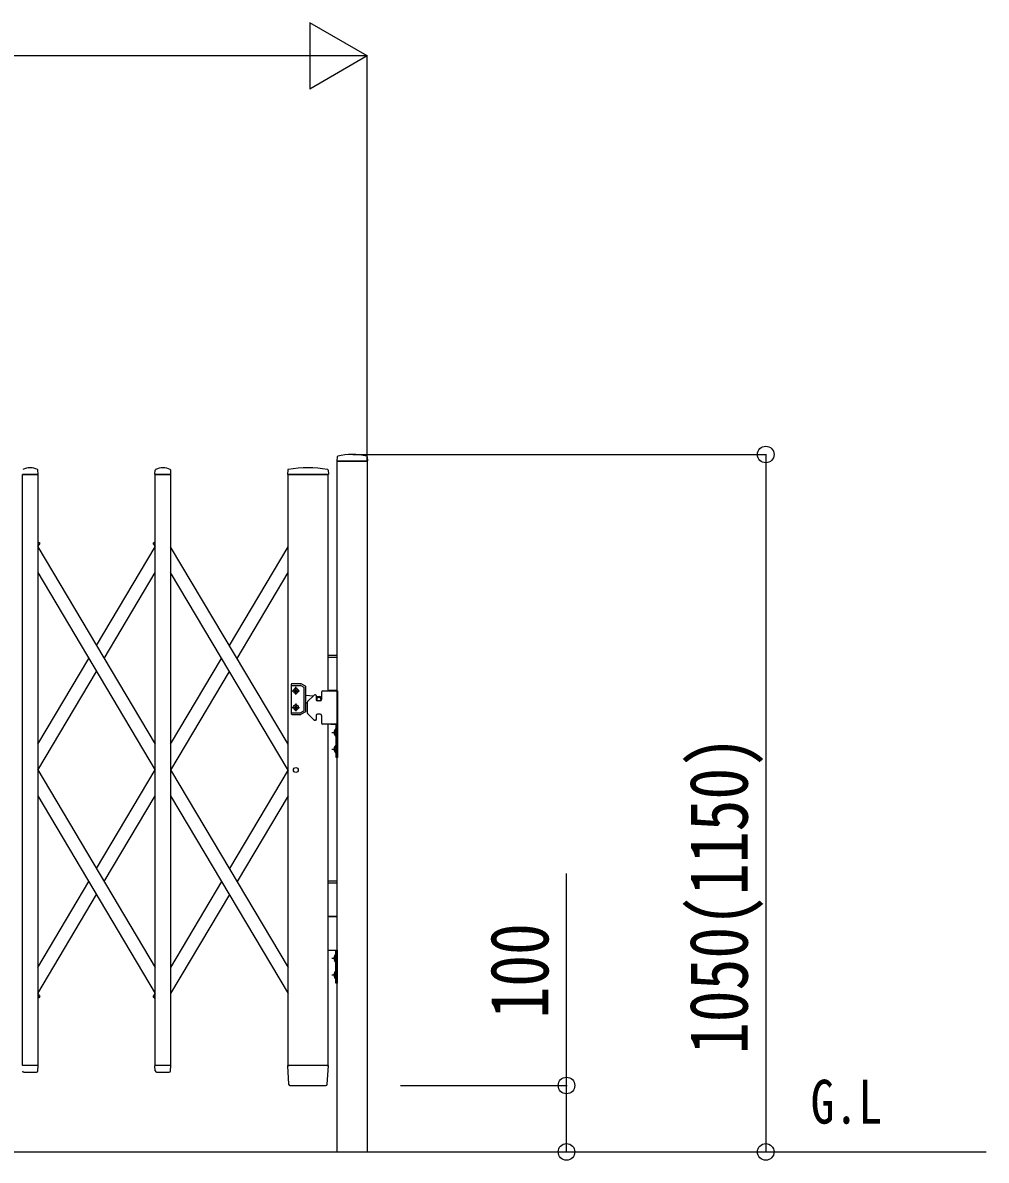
# Model space of a CAD drawing. Units: millimetres, scale not verified. Extents: x -16820 to 16820, y -11880 to 11880.
# Drawn here: x 13475 to 14926, y -1232 to 480 of the extents above; entities that cross this region are included whole.
import ezdxf
from ezdxf.enums import TextEntityAlignment as Align

# ---------------------------------------------------------------- set-up
doc = ezdxf.new("R2010")
doc.units = ezdxf.units.MM
doc.header["$LTSCALE"] = 50
for name, color, linetype in [('0-1_USER1', 3, 'Continuous'), ('0-3_YKK_13', 4, 'Continuous'), ('0-4_YKK_A1', 4, 'Continuous'), ('0-5_YKK_D', 6, 'Continuous')]:
    doc.layers.add(name, color=color, linetype=linetype)
doc.styles.add('ＭＳ ゴシック', font='')
doc.styles.get('ＭＳ ゴシック').set_extended_font_data('MS Gothic')

msp = doc.modelspace()

# ---------------------------------------------------------------- linework, layer by layer
at = {"layer": '0-3_YKK_13'}
for p, q in [((13948.95, -173.61), (13948.58, -179.68)), ((13994.28, -180), (13948.88, -180)), ((13994.21, -173.61), (13994.58, -179.68)), ((13498.28, -200), (13474.88, -200)), ((13498.58, -199.68), (13498.2, -193.56)), ((13674.58, -199.68), (13674.95, -193.56)), ((13698.28, -200), (13674.88, -200)), ((13698.58, -199.68), (13698.2, -193.56)), ((13874.46, -193.35), (13874.08, -199.68)), ((13933.87, -200), (13874.38, -200)), ((13935.28, -200), (13933.87, -200)), ((13935.19, -193.35), (13935.58, -199.68)), ((13498.08, -301.32), (13500.96, -303.04)), ((13498.08, -304.23), (13500.54, -305.7)), ((13500.54, -305.7), (13501.31, -304.41)), ((13672.61, -305.7), (13671.84, -304.41)), ((13672.19, -303.04), (13675.08, -301.32)), ((13672.61, -305.7), (13675.08, -304.23)), ((13498.08, -985.77), (13500.54, -984.3)), ((13498.08, -988.68), (13500.96, -986.96)), ((13500.54, -984.3), (13501.31, -985.59)), ((13672.61, -984.3), (13671.84, -985.59)), ((13672.19, -986.96), (13675.08, -988.68)), ((13672.61, -984.3), (13675.08, -985.77)), ((13498.28, -1090), (13474.88, -1090)), ((13498.12, -1097.71), (13498.58, -1090.32)), ((13675.03, -1097.71), (13674.58, -1090.32)), ((13698.28, -1090), (13674.88, -1090)), ((13698.12, -1097.71), (13698.58, -1090.32)), ((13874.08, -1090.32), (13875.78, -1118.12)), ((13874.38, -1090), (13876.57, -1090)), ((13933.08, -1090), (13876.57, -1090)), ((13933.08, -1090), (13935.28, -1090)), ((13933.87, -1118.12), (13935.58, -1090.32)), ((13477.05, -1100), (13496.1, -1100)), ((13498.1, -1098.12), (13498.12, -1097.71)), ((13675.03, -1097.71), (13675.06, -1098.12)), ((13677.05, -1100), (13696.1, -1100)), ((13698.1, -1098.12), (13698.12, -1097.71)), ((13877.77, -1120), (13877.88, -1120)), ((13877.88, -1120), (13878.22, -1120))]:
    msp.add_line(p, q, dxfattribs=at)
for points in [[(13877.88, -1120), (13878.22, -1120), (13878.27, -1120)], [(13878.27, -1120), (13931.38, -1120), (13931.88, -1120)]]:
    msp.add_lwpolyline(points, dxfattribs=at)
for centre, radius, start, end in [((13971.58, -260), 90, 75.93448, 104.06552), ((13948.88, -179.7), 0.3, 176.5, 270), ((13949.95, -173.67), 1, 104.06552, 176.5), ((13993.21, -173.67), 1, 3.5, 75.93448), ((13994.28, -179.7), 0.3, 270, 3.5), ((13486.58, -213.89), 23.89, 62.3399, 117.6601), ((13497.2, -193.62), 1, 3.5, 62.3399), ((13498.28, -199.7), 0.3, 270, 0), ((13498.28, -199.7), 0.3, 0, 3.5), ((13674.88, -199.7), 0.3, 176.5, 180), ((13674.88, -199.7), 0.3, 180, 270), ((13675.95, -193.62), 1, 117.6601, 176.5), ((13686.58, -213.89), 23.89, 62.3399, 117.6601), ((13697.2, -193.62), 1, 3.5, 62.3399), ((13698.28, -199.7), 0.3, 270, 0), ((13698.28, -199.7), 0.3, 0, 3.5), ((13874.38, -199.7), 0.3, 176.5, 270), ((13875.46, -193.41), 1, 99.38321, 176.5), ((13904.83, -371.07), 181.07, 80.6148, 99.3852), ((13934.19, -193.41), 1, 3.5, 80.61679), ((13935.28, -199.7), 0.3, 270, 3.5), ((13500.45, -303.9), 1, 329.23561, 59.23561), ((13672.7, -303.9), 1, 120.76439, 210.76439), ((13500.45, -986.1), 1, 300.76439, 30.76439), ((13672.7, -986.1), 1, 149.23561, 239.23561), ((13498.28, -1090.3), 0.3, 356.5, 90), ((13674.88, -1090.3), 0.3, 90, 183.5), ((13698.28, -1090.3), 0.3, 356.5, 90), ((13874.38, -1090.3), 0.3, 90, 183.5), ((13935.28, -1090.3), 0.3, 356.5, 90), ((13477.05, -1098), 2, 183.5, 270), ((13496.1, -1098), 2, 270, 356.5), ((13677.05, -1098), 2, 183.5, 270), ((13696.1, -1098), 2, 270, 356.5), ((13877.77, -1118), 2, 183.5, 270), ((13931.88, -1118), 2, 270, 356.5)]:
    msp.add_arc(centre, radius, start, end, dxfattribs=at)
at = {"layer": '0-4_YKK_A1'}
for p, q in [((13875.08, -1090), (13875.08, -200)), ((13875.08, -200), (13935.08, -200)), ((13935.08, -526), (13935.08, -200)), ((13498.08, -304.23), (13500.29, -305.54)), ((13498.08, -304.23), (13500.29, -305.54)), ((13498.08, -309.25), (13500.29, -305.54)), ((13672.87, -305.54), (13675.08, -304.23)), ((13672.87, -305.54), (13675.08, -309.25)), ((13498.08, -308.79), (13675.08, -606.13)), ((13586.58, -457.46), (13675.08, -308.79)), ((13875.08, -606.13), (13698.08, -308.79)), ((13786.58, -457.46), (13875.08, -308.79)), ((13498.08, -347.89), (13675.08, -645.23)), ((13598.21, -477.01), (13675.08, -347.89)), ((13875.08, -645.23), (13698.08, -347.89)), ((13798.21, -477.01), (13875.08, -347.89)), ((13498.08, -606.13), (13574.94, -477.01)), ((13698.08, -606.13), (13774.94, -477.01)), ((13935.08, -472), (13949.33, -472)), ((13935.08, -475), (13949.33, -475)), ((13498.21, -645), (13586.58, -496.56)), ((13698.21, -645), (13786.58, -496.56)), ((13879.58, -516.2), (13879.58, -560.2)), ((13894.31, -515.2), (13880.58, -515.2)), ((13880.58, -517.7), (13893.64, -517.7)), ((13880.83, -525.7), (13892.33, -525.7)), ((13885.35, -525.29), (13884.53, -525.29)), ((13886.58, -531.45), (13886.58, -519.95)), ((13887.81, -526.11), (13888.63, -526.11)), ((13894.14, -517.83), (13898.58, -520.4)), ((13901.08, -518.95), (13894.81, -515.33)), ((13899.08, -555.14), (13899.08, -521.26)), ((13901.58, -556.58), (13901.58, -519.82)), ((13925.33, -528), (13925.33, -539)), ((13927.33, -526), (13949.33, -526)), ((13935.08, -525), (13949.33, -525)), ((13949.33, -526), (13935.08, -526)), ((13949.33, -526), (13949.33, -576)), ((13886.58, -544.95), (13886.58, -556.45)), ((13901.58, -532.49), (13912.92, -533.41)), ((13901.58, -543.91), (13903.83, -543.73)), ((13903.83, -543.33), (13903.83, -558.67)), ((13913.74, -532.59), (13904.41, -541.91)), ((13916.33, -532), (13915.16, -532)), ((13917.33, -533), (13917.33, -539)), ((13917.33, -533.76), (13921.66, -534.11)), ((13923.33, -541), (13919.33, -541)), ((13880.58, -558.7), (13893.64, -558.7)), ((13880.58, -561.2), (13894.31, -561.2)), ((13880.83, -550.7), (13892.33, -550.7)), ((13885.35, -551.11), (13884.53, -551.11)), ((13887.81, -550.29), (13888.63, -550.29)), ((13894.14, -558.57), (13898.58, -556)), ((13901.08, -557.45), (13894.81, -561.07)), ((13913.74, -569.41), (13904.41, -560.09)), ((13917.33, -563), (13917.33, -569)), ((13923.33, -561), (13919.33, -561)), ((13925.33, -563), (13925.33, -574)), ((13916.33, -570), (13915.16, -570)), ((13949.33, -576), (13927.33, -576)), ((13935.08, -1090), (13935.08, -576)), ((13939.33, -576), (13949.33, -576)), ((13940.91, -588.5), (13947.33, -588.5)), ((13946.82, -582.6), (13946.82, -594.4)), ((13947.33, -582.6), (13946.82, -582.6)), ((13947.33, -594.4), (13946.82, -594.4)), ((13947.33, -582.6), (13947.33, -594.4)), ((13940.91, -613.5), (13947.33, -613.5)), ((13946.82, -607.6), (13946.82, -619.4)), ((13947.33, -607.6), (13946.82, -607.6)), ((13947.33, -607.6), (13947.33, -619.4)), ((13947.33, -619.4), (13946.82, -619.4)), ((13498.08, -644.77), (13675.08, -942.11)), ((13586.58, -793.44), (13675.08, -644.77)), ((13698.08, -644.77), (13875.08, -942.11)), ((13875.08, -644.77), (13786.58, -793.44)), ((13498.08, -683.87), (13675.08, -981.21)), ((13598.21, -812.99), (13675.08, -683.87)), ((13698.08, -683.87), (13875.08, -981.21)), ((13875.08, -683.87), (13798.21, -812.99)), ((13498.08, -942.11), (13574.94, -812.99)), ((13774.94, -812.99), (13698.08, -942.11)), ((13935.08, -812), (13949.08, -812)), ((13935.08, -815), (13949.08, -815)), ((13498.08, -981.21), (13586.58, -832.54)), ((13786.58, -832.54), (13698.08, -981.21)), ((13935.08, -865), (13949.08, -865)), ((13949.08, -866), (13935.08, -866)), ((13935.08, -916), (13949.08, -916)), ((13946.57, -922.6), (13946.57, -934.4)), ((13947.08, -922.6), (13946.57, -922.6)), ((13947.08, -922.6), (13947.08, -934.4)), ((13940.66, -928.5), (13947.08, -928.5)), ((13947.08, -934.4), (13946.57, -934.4)), ((13940.66, -953.5), (13947.08, -953.5)), ((13946.57, -947.6), (13946.57, -959.4)), ((13947.08, -947.6), (13946.57, -947.6)), ((13947.08, -947.6), (13947.08, -959.4)), ((13947.08, -959.4), (13946.57, -959.4)), ((13498.08, -980.75), (13500.29, -984.46)), ((13498.08, -985.77), (13500.29, -984.46)), ((13498.08, -985.77), (13500.29, -984.46)), ((13672.87, -984.46), (13675.08, -980.75)), ((13672.87, -984.46), (13675.08, -985.77)), ((13935.08, -1090), (13875.08, -1090)), ((8655.41, -1220), (14926.08, -1220))]:
    msp.add_line(p, q, dxfattribs=at)
for points in [[(13949.08, -1220), (13949.08, -180), (13994.08, -180), (13994.08, -1220)], [(13884.53, -525.29), (13884.53, -526.11), (13885.35, -526.11)], [(13886.99, -524.47), (13886.99, -523.65), (13886.17, -523.65), (13886.17, -524.47)], [(13886.17, -526.93), (13886.17, -527.75), (13886.99, -527.75), (13886.99, -526.93)], [(13888.63, -526.11), (13888.63, -525.29), (13887.81, -525.29)], [(13884.53, -551.11), (13884.53, -550.29), (13885.35, -550.29)], [(13886.17, -549.47), (13886.17, -548.65), (13886.99, -548.65), (13886.99, -549.47)], [(13886.99, -551.93), (13886.99, -552.75), (13886.17, -552.75), (13886.17, -551.93)], [(13888.63, -550.29), (13888.63, -551.11), (13887.81, -551.11)], [(13944.72, -586), (13947.49, -587.36), (13948.1, -588.5)], [(13944.72, -591), (13947.49, -589.65), (13948.1, -588.5)], [(13944.72, -611), (13947.49, -612.36), (13948.1, -613.5)], [(13944.72, -616), (13947.49, -614.65), (13948.1, -613.5)], [(13944.47, -926), (13947.24, -927.36), (13947.85, -928.5)], [(13944.47, -931), (13947.24, -929.65), (13947.85, -928.5)], [(13944.47, -951), (13947.24, -952.36), (13947.85, -953.5)], [(13944.47, -956), (13947.24, -954.65), (13947.85, -953.5)]]:
    msp.add_lwpolyline(points, dxfattribs=at)
for points in [[(13475.08, -200), (13498.08, -200), (13498.08, -1090), (13475.08, -1090)], [(13675.08, -200), (13698.08, -200), (13698.08, -1090), (13675.08, -1090)], [(13947.33, -626), (13947.33, -576), (13949.33, -576), (13949.33, -626)], [(13947.08, -966), (13947.08, -916), (13949.08, -916), (13949.08, -966)]]:
    msp.add_lwpolyline(points, close=True, dxfattribs=at)
for centre, radius in [((13886.58, -525.7), 3.75), ((13886.58, -550.7), 3.75), ((13921.33, -538.2), 3), ((13921.33, -538.2), 2.8), ((13886.58, -645), 3.65)]:
    msp.add_circle(centre, radius, dxfattribs=at)
for centre, radius, start, end in [((13880.58, -516.2), 1, 90, 180), ((13880.58, -518.7), 1, 90, 180), ((13886.58, -523.7), 2.25, 33.74899, 146.25101), ((13886.58, -527.7), 2.25, 213.74899, 326.25101), ((13885.35, -524.47), 0.82, 270, 0), ((13885.35, -526.93), 0.82, 0, 90), ((13887.81, -524.47), 0.82, 180, 270), ((13887.81, -526.93), 0.82, 90, 180), ((13893.64, -518.7), 1, 60, 90), ((13894.31, -516.2), 1, 60, 90), ((13898.08, -521.26), 1, 0, 60), ((13900.58, -519.82), 1, 0, 60), ((13927.33, -528), 2, 90, 180), ((13886.58, -548.7), 2.25, 33.74899, 146.25101), ((13905.83, -543.33), 2, 135, 180), ((13915.16, -534), 2, 90, 135), ((13916.33, -533), 1, 0, 90), ((13919.33, -539), 2, 180, 270), ((13921.33, -538.2), 4.1, 347.31124, 85.37435), ((13923.33, -539), 2, 270, 0), ((13880.58, -557.7), 1, 180, 270), ((13880.58, -560.2), 1, 180, 270), ((13886.58, -552.7), 2.25, 213.74899, 326.25101), ((13885.35, -549.47), 0.82, 270, 0), ((13885.35, -551.93), 0.82, 0, 90), ((13887.81, -549.47), 0.82, 180, 270), ((13887.81, -551.93), 0.82, 90, 180), ((13893.64, -557.7), 1, 270, 300), ((13894.31, -560.2), 1, 270, 300), ((13898.08, -555.14), 1, 300, 0), ((13900.58, -556.58), 1, 300, 0), ((13905.83, -558.67), 2, 180, 225), ((13919.33, -563), 2, 90, 180), ((13923.33, -563), 2, 0, 90), ((13915.16, -568), 2, 225, 270), ((13916.33, -569), 1, 270, 0), ((13927.33, -574), 2, 180, 270), ((13952.56, -588.5), 8.23, 134.2189, 225.7811), ((13952.56, -613.5), 8.23, 134.2189, 225.7811), ((13952.31, -928.5), 8.23, 134.2189, 225.7811), ((13952.31, -953.5), 8.23, 134.2189, 225.7811)]:
    msp.add_arc(centre, radius, start, end, dxfattribs=at)
at = {"layer": '0-5_YKK_D'}
for p, q in [((13994.08, 430), (13907.47, 480)), ((13907.47, 480), (13907.47, 380)), ((13894.08, 430), (9479.08, 430)), ((13994.08, 430), (13820.87, 430)), ((13994.08, 430), (13907.47, 380)), ((13994.08, -179), (13994.08, 431)), ((13972.58, -170), (14595.08, -170)), ((14594.08, -170), (14594.08, -1220)), ((14044.08, -1120), (14295.08, -1120)), ((13995.08, -1220), (14595.08, -1220)), ((14044.08, -1220), (14295.08, -1220))]:
    msp.add_line(p, q, dxfattribs=at)
msp.add_lwpolyline([(14294.08, -1220), (14294.08, -1120), (14294.08, -800.8)], dxfattribs=at)
for centre in [(14594.08, -170), (14294.08, -1120), (14294.08, -1220), (14594.08, -1220)]:
    msp.add_circle(centre, 12.5, dxfattribs=at)

# ---------------------------------------------------------------- texts
at = {"layer": '0-1_USER1', "style": 'ＭＳ ゴシック', "width": 0.8}
msp.add_text('G.L', height=65.98, dxfattribs=at).set_placement((14661.64, -1197.12), align=Align.BOTTOM_LEFT)
at = {"layer": '0-5_YKK_D', "style": 'ＭＳ ゴシック', "width": 0.8}
for s, p in [('1050(1150)', (14593.28, -1072.6)), ('100', (14293.28, -1019.2))]:
    msp.add_text(s, height=87.98, rotation=90, dxfattribs=at).set_placement(p, align=Align.BOTTOM_LEFT)

doc.saveas('drawing.dxf')
